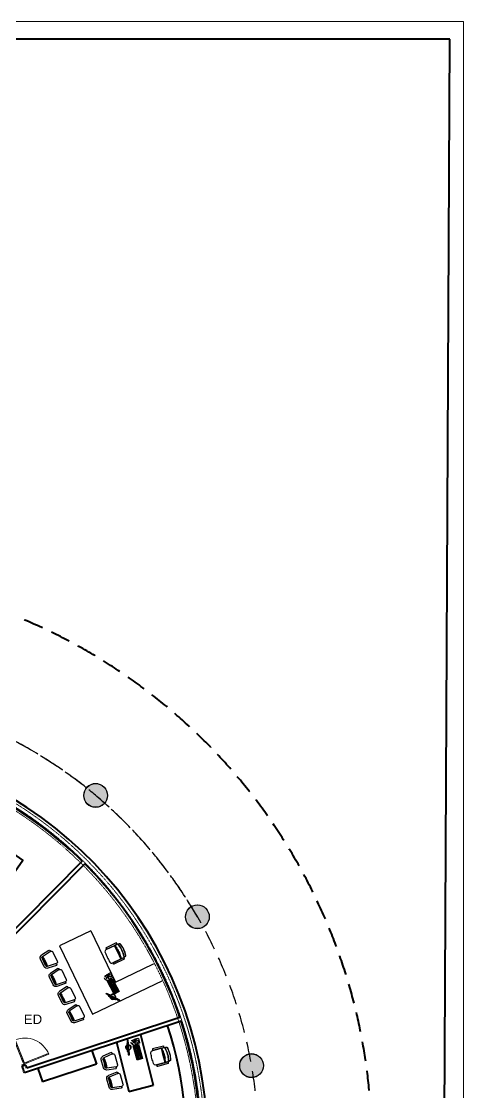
# Model space of a CAD drawing. Header units: inches. Extents: x 150067 to 167379, y -92057 to -49035.
# Drawn here: x 165980 to 167379, y -64772 to -61385 of the extents above; entities that cross this region are included whole.
import ezdxf

# ---------------------------------------------------------------- set-up
doc = ezdxf.new("R2010")
doc.units = ezdxf.units.IN
doc.header["$LTSCALE"] = 0.1
doc.header["$MEASUREMENT"] = 0
doc.linetypes.add('DASHED2', pattern=[0.375, 0.25, -0.125])
doc.linetypes.add('HIDDEN', pattern=[0.375, 0.25, -0.125])
for name, color, linetype, lineweight in [('_FURNITURE2', 30, 'Continuous', 25), ('BOR', 200, 'Continuous', 40), ('BOR1', 230, 'Continuous', 15), ('Layer4', 10, 'Continuous', 25), ('Plastered Wall', 1, 'Continuous', 0), ('thin ha', 253, 'Continuous', 5), ('wall', 6, 'Continuous', 40), ('win', 102, 'Continuous', 20)]:
    doc.layers.add(name, color=color, linetype=linetype, lineweight=lineweight)
doc.layers.add('Doors & windows', color=232, linetype='Continuous')
doc.styles.add('1MM', font='arial.ttf', dxfattribs={"height": 1000})

# ---------------------------------------------------------------- blocks, each defined once
blk = doc.blocks.new('chair')
at = {"layer": '_FURNITURE2', "color": 8}
for p, q in [((7.9, 23.5), (37.6, 23.6)), ((37.1, 23.1), (37.2, 0.1)), ((37.1, 23.1), (37.3, -22.9)), ((37.2, 0.1), (37.3, -22.9)), ((39.7, 23.6), (37.6, 23.6)), ((37.8, -23.4), (8, -23.5)), ((37.8, -23.4), (39.8, -23.4))]:
    blk.add_line(p, q, dxfattribs=at)
for points in [[(37.8, -23.4, -0.414214), (37.3, -22.9), (37.2, 0.1), (37.1, 23.1, -0.414214), (37.6, 23.6), (7.9, 23.5, 0.419548), (0.7, 16.2, 0.022912), (0, 0, 0.022912), (0.8, -16.2, 0.419548), (8, -23.5)], [(8.9, 27.7), (8.9, 24.3, 0.414214), (9.7, 23.5), (45.1, 23.7, 0.414214), (45.9, 24.5), (45.9, 27.9, 0.414214), (45.1, 28.7), (9.7, 28.5, 0.414214)], [(52.4, -21.9, -0.077586), (50.8, -21.6, -0.283971), (49.1, -20.2, -0.119234), (49.1, -19.8, 0.061068), (51.5, 0.2, 0.061068), (49, 20.1, -0.119234), (49, 20.6, -0.283971), (50.6, 22, -0.077586), (52.3, 22.2, 0.081923), (41.8, 23.6), (39.7, 23.6, 0.281832), (38.6, 21.8, 0.029927), (39.1, 16.7, -0.051852), (40.9, 0.1, -0.051852), (39.2, -16.4, 0.029927), (38.7, -21.6, 0.281832), (39.8, -23.4), (42, -23.4, 0.081807)], [(55.6, -20, 0.060704), (58, 0.2, 0.060704), (55.5, 20.4, 0.260235), (54.3, 21.8, 0.174496), (50.6, 22, 0.168162), (49.5, 21.3, 0.174383), (49, 20.1, -0.061068), (51.5, 0.2, -0.061068), (49.1, -19.8, 0.174383), (49.6, -21, 0.168162), (50.8, -21.6, 0.077586), (52.4, -21.9, 0.095616), (54.4, -21.5, 0.260235)], [(9.1, -27.7), (9.1, -24.3, -0.414214), (9.9, -23.5), (45.3, -23.3, -0.414214), (46.1, -24.1), (46.1, -27.5, -0.414214), (45.3, -28.3), (9.9, -28.5, -0.414214)]]:
    blk.add_lwpolyline(points, format="xyb", close=True, dxfattribs=at)
for centre, radius, start, end in [((176.8, 0.6), 176.8, 174.9426, 180.1927), ((176.8, 0.6), 176.8, 180.1924, 185.4425), ((7.9, 16.3), 7.19, 90.1926, 181.2342), ((37.6, 23.1), 0.5, 90.1926, 180.1926), ((37.6, 23.1), 0.5, 90.1926, 180.1926), ((41.3, 21.4), 2.81, 125.9737, 198.9777), ((40.6, 21.9), 2, 117.2343, 180.1926), ((94.1, 23.8), 55.6, 183.4433, 194.0328), ((43.6, -337.2), 360.9, 89.7595, 90.6257), ((-36.1, -0.1), 77.1, 355.7818, 7.7602), ((40.7, -16.9), 40.8, 73.5597, 83.8214), ((52.7, 19.2), 3.03, 23.05, 97.5606), ((-26.2, -0.1), 84.2, 10.1638, 14.0877), ((-26.2, -0.1), 84.2, 359.0156, 10.1638), ((8, -16.3), 7.19, 179.1509, 270.1926), ((37.8, -22.9), 0.5, 180.1926, 270.1926), ((37.8, -22.9), 0.5, 180.1926, 270.1926), ((75.6, -22.6), 36.8, 168.6979, 178.212), ((40.7, -21.6), 2, 175.7302, 243.1508), ((40.7, -21.6), 2, 180.1926, 243.1508), ((-39.6, 0.1), 80.6, 348.924, 355.8165), ((40.4, 491.2), 514.6, 269.9303, 270.4548), ((41.5, 15.4), 38.9, 274.4404, 282.2115), ((42.7, 9.1), 32.5, 282.5804, 287.4737), ((52.9, -19.1), 2.85, 259.9826, 340.177), ((-26.2, -0.1), 84.2, 346.2974, 350.853), ((-26.2, -0.1), 84.2, 350.853, 359.0159)]:
    blk.add_arc(centre, radius, start, end, dxfattribs=at)
blk = doc.blocks.new('v chair')
at = {"layer": '_FURNITURE2', "color": 8}
for p, q in [((-16, 0), (16, 0)), ((-26.5, -8.6), (-22.8, -36.7)), ((-21.4, -6.2), (-17.3, -35.9)), ((21.4, -6.2), (17.3, -35.9)), ((26.5, -8.6), (22.8, -36.7)), ((17, -36.9), (-17, -36.9)), ((-13.4, -39.3), (2.3, -39.3)), ((13.4, -44.9), (-13.4, -44.9)), ((13.4, -39.3), (2.3, -39.3))]:
    blk.add_line(p, q, dxfattribs=at)
at = {"layer": '_FURNITURE2', "color": 8, "extrusion": (0, 0, -1)}
for centre, major_axis, start_param, end_param in [((-16, -5.4), (-3.85, 3.85), 5.360132, 7.068583), ((16, -5.4), (-3.85, 3.85), 0.785398, 2.493849), ((-23.8, -8.4), (1.91, 1.91), 3.864547, 6.793274), ((0, -127.3), (-93.3, 0), 1.385572, 1.755988), ((23.8, -8.4), (-1.91, 1.91), 5.773097, 8.701823), ((-13.4, -35.4), (6.72, 6.72), 2.356194, 3.789336), ((-13.4, -35.4), (-2.75, 2.75), 3.926991, 5.360132), ((13.4, -35.4), (2.75, 2.75), 0.923053, 2.356194), ((13.4, -35.4), (-6.72, 6.72), 2.493849, 3.926991)]:
    blk.add_ellipse(centre, major_axis=major_axis, ratio=1, start_param=start_param, end_param=end_param, dxfattribs=at)
blk = doc.blocks.new('KM')
at = {"layer": '_FURNITURE2', "color": 8}
for p, q in [((2, 22.2), (2, -6.3)), ((4, 22.2), (2, 22.2)), ((4, -6.3), (4, 22.2)), ((5, -6.3), (5, 22.2)), ((16.5, 22.2), (5, 22.2)), ((9, 21.2), (9, -5.3)), ((13, 21.2), (13, -5.3)), ((16.5, -6.3), (16.5, 22.2)), ((-1.9, -29.3), (2.8, -25.5)), ((4, -6.3), (2, -6.3)), ((4, -7.5), (2, -7.5)), ((2, -7.5), (2, -13.3)), ((2, -11.4), (4, -11.4)), ((4, -13.3), (2, -13.3)), ((4, -14.5), (2, -14.5)), ((2, -14.5), (2, -22.2)), ((2, -20.2), (4, -20.2)), ((2, -22.2), (4, -22.2)), ((2.9, -24), (2.6, -23.7)), ((4, -13.3), (4, -7.5)), ((4, -22.2), (4, -14.5)), ((16.5, -6.3), (5, -6.3)), ((5, -13.3), (5, -7.5)), ((9, -7.5), (5, -7.5)), ((9, -13.3), (5, -13.3)), ((16.5, -14.5), (5, -14.5)), ((5, -22.2), (5, -14.5)), ((5, -22.2), (16.5, -22.2)), ((7.7, -40.7), (7.7, -27.3)), ((9, -13.3), (9, -7.5)), ((9, -14.5), (9, -22.2)), ((20.7, -25.8), (9.2, -25.8)), ((9.7, -34.7), (12.2, -33.4)), ((11.8, -33.6), (14.2, -38.1)), ((12.5, -9.4), (14.5, -9.4)), ((12.5, -11.4), (12.5, -9.4)), ((12.5, -11.4), (14.5, -11.4)), ((13, -14.5), (13, -22.2)), ((14.5, -9.4), (14.5, -7.5)), ((16.5, -7.5), (14.5, -7.5)), ((14.5, -9.4), (14.5, -11.4)), ((14.5, -13.3), (14.5, -11.4)), ((16.5, -13.3), (14.5, -13.3)), ((16.5, -13.3), (16.5, -7.5)), ((16.5, -22.2), (16.5, -14.5)), ((10.2, -38.2), (4.8, -40.8)), ((11.2, -39.4), (9.4, -36.1)), ((13.1, -36.7), (10.5, -38.1)), ((18.8, -36.1), (12.1, -39.7))]:
    blk.add_line(p, q, dxfattribs=at)
blk.add_lwpolyline([(18, 23.7), (0, 23.7), (0, -23.7), (18, -23.7)], close=True, dxfattribs=at)
blk.add_lwpolyline([(20.7, -25.8), (9.2, -25.8, 0.41419), (7.7, -27.3), (7.7, -40.7, 0.414237), (9.2, -42.2), (20.7, -42.2, 0.414201), (22.2, -40.7), (22.2, -27.3, 0.414186), (20.7, -25.8, 0.000044)], format="xyb", dxfattribs=at)
blk.add_lwpolyline([(10.5, -38.1), (10.3, -37.7), (10, -37.9), (10.4, -38.6), (10.7, -38.4)], dxfattribs=at)
for centre, radius, start, end in [((1.3, -33.2), 5, 129.1671, 218.6458), ((-1.4, -29.4), 1.57, 216.0928, 305.4806), ((-1.1, -35.2), 4.57, 290.3753, 82.153), ((2.2, -24.7), 1, 309.1691, 46.6117), ((7.5, -24.5), 10, 298.0259, 319.4709), ((17.4, -33), 3, 298.0291, 139.467), ((1, -40.2), 0.551, 153.7023, 239.2973), ((2.7, -38.6), 2.98, 226.0827, 312.9004), ((10.1, -35.8), 0.7, 118.0402, 207.9996), ((11.8, -39.1), 0.7, 207.9913, 298.0308)]:
    blk.add_arc(centre, radius, start, end, dxfattribs=at)
blk = doc.blocks.new('monitor')
at = {"layer": '_FURNITURE2', "color": 8}
blk.add_lwpolyline([(15.5, -1.7), (11.6, -4.2), (7.2, -4.2, -0.266228), (0, -8.3, -0.266228), (-7.2, -4.2), (-11.6, -4.2), (-15.5, -1.7), (-23.1, -1.7), (-23.1, 1.7), (-8.2, 1.7, -0.35482), (0, 8.3, -0.35482), (8.2, 1.7), (23.1, 1.7)], format="xyb", dxfattribs=at)
for points in [[(23.1, -1.7), (-23.1, -1.7), (-23.1, 1.7), (23.1, 1.7), (23.1, -1.7)], [(23.1, 1.7), (23.1, -1.7)], [(11.6, -4.2), (-11.6, -4.2)]]:
    blk.add_lwpolyline(points, dxfattribs=at)
for start, end in [(11.8573, 168.1427), (210.3681, 329.6319)]:
    blk.add_arc((0, 0), 8.33, start, end, dxfattribs=at)
blk = doc.blocks.new('Door 90')
at = {"layer": 'Doors & windows', "color": 7, "lineweight": 9, "ltscale": 24}
for p, q in [((-10.2, 86), (-10.2, 90)), ((0, 85), (-7, 85)), ((0, 90), (0, 85))]:
    blk.add_line(p, q, dxfattribs=at)
at = {"layer": 'Doors & windows', "color": 251, "lineweight": 9, "ltscale": 24}
for p, q in [((-10.2, 78.3), (-10.2, 11.7)), ((-7, 78.3), (-7, 11.7))]:
    blk.add_line(p, q, dxfattribs=at)
at = {"layer": 'Doors & windows', "color": 7, "lineweight": 9, "ltscale": 24}
for points in [[(-10.2, 90), (0, 90), (0, 85), (-7, 85), (-7, 86), (-10.2, 86), (-10.2, 90)], [(-85.4, 5), (-84.4, 5), (-84.4, 4), (-92, 4), (-92, 7.2), (-84.4, 7.2), (-84.4, 6.3), (-85.4, 6.3), (-85.4, 5)], [(-80.4, 6.2), (-85.4, 6.2), (-85.4, 5), (-80.4, 5)], [(-80.4, 6.2), (-80.4, 7.2), (-21.8, 7.2), (-21.8, 6.2)], [(-21.8, 5), (-21.8, 4), (-80.4, 4), (-80.4, 5)], [(-21.8, 5), (-16.8, 5), (-16.8, 6.2), (-21.8, 6.2)], [(-16.8, 5), (-17.8, 5), (-17.8, 4), (-10.2, 4), (-10.2, 7.2), (-17.8, 7.2), (-17.8, 6.3), (-16.8, 6.3), (-16.8, 5)], [(-10.2, 0), (0, 0), (0, 5), (-7, 5), (-7, 4), (-10.2, 4), (-10.2, 0)]]:
    blk.add_lwpolyline(points, dxfattribs=at)
at = {"layer": 'Doors & windows', "color": 251, "lineweight": 9, "ltscale": 24}
for points in [[(-9.2, 79.3), (-9.2, 78.3), (-10.2, 78.3), (-10.2, 85.9), (-7, 85.9), (-7, 78.3), (-7.9, 78.3), (-7.9, 79.3), (-9.2, 79.3)], [(-9.2, 74.3), (-10.2, 74.3), (-10.2, 15.7), (-9.2, 15.7)], [(-9.2, 74.3), (-9.2, 79.3), (-8, 79.3), (-8, 74.3)], [(-8, 15.7), (-7, 15.7), (-7, 74.3), (-8, 74.3)], [(-9.2, 10.7), (-9.2, 11.7), (-10.2, 11.7), (-10.2, 4.1), (-7, 4.1), (-7, 11.7), (-7.9, 11.7), (-7.9, 10.7), (-9.2, 10.7)], [(-8, 15.7), (-8, 10.7), (-9.2, 10.7), (-9.2, 15.7)]]:
    blk.add_lwpolyline(points, dxfattribs=at)
at = {"layer": 'Doors & windows', "color": 1, "lineweight": 9, "ltscale": 24}
blk.add_arc((-10.2, 4), 81.8, 90, 180, dxfattribs=at)
at = {"layer": 'Plastered Wall', "lineweight": 9, "ltscale": 24}
blk.add_line((-10.2, 4.1), (-10.2, 4), dxfattribs=at)
blk = doc.blocks.new('A$C35A45959')
at = {"layer": 'Doors & windows', "ltscale": 75, "xscale": 0.7777777777773736, "yscale": 0.7777777777773736, "zscale": 0.7777777777773736, "rotation": 270}
blk.add_blockref('Door 90', (0, 0), dxfattribs=at)

msp = doc.modelspace()

# ---------------------------------------------------------------- hatches: boundary and pattern name
at = {"layer": 'Layer4', "linetype": 'Continuous', "ltscale": 0.1}
h = msp.add_hatch(color=7, dxfattribs=at)
edge = h.paths.add_edge_path()
edge.add_arc((166214.86, -63832.32), 37.5, 0, 360)
h = msp.add_hatch(color=7, dxfattribs=at)
edge = h.paths.add_edge_path()
edge.add_arc((166536.88, -64216.09), 37.5, 0, 360)
h = msp.add_hatch(color=7, dxfattribs=at)
edge = h.paths.add_edge_path()
edge.add_arc((166708.22, -64686.85), 37.5, 0, 360)
at = {"layer": 'thin ha', "linetype": 'Continuous', "lineweight": 20, "ltscale": 0.1}
h = msp.add_hatch(color=2, dxfattribs=at)
edge = h.paths.add_edge_path()
edge.add_arc((166214.36, -63832.32), 38, 0, 360)
h = msp.add_hatch(color=2, dxfattribs=at)
edge = h.paths.add_edge_path()
edge.add_arc((166536.38, -64216.09), 38, 0, 360)
h = msp.add_hatch(color=2, dxfattribs=at)
edge = h.paths.add_edge_path()
edge.add_arc((166707.72, -64686.85), 38, 0, 360)

# ---------------------------------------------------------------- linework, layer by layer
for p, q in [((166200.03, -64260.52, 23680.78), (166100.95, -64308.32, 23680.78)), ((166200.03, -64260.52, 23680.78), (166278.23, -64422.65, 23680.78)), ((166100.95, -64308.32, 23680.78), (166205.23, -64524.48, 23680.78)), ((166278.23, -64422.65, 23680.78), (166396.2, -64365.74, 23680.78)), ((166396.2, -64365.74, 23680.78), (166400.86, -64363.34, 23680.78)), ((166205.23, -64524.48, 23680.78), (166427.13, -64417.44, 23680.78))]:
    msp.add_line(p, q)
at = {"layer": 'BOR', "elevation": 23680.86}
msp.add_lwpolyline([(167336.1, -61441.21), (151875.84, -61441.21), (151838.53, -68906.26), (167298.78, -68906.26)], close=True, dxfattribs=at)
at = {"layer": 'BOR1', "elevation": 23680.86}
msp.add_lwpolyline([(167379.16, -61384.68), (151819.31, -61384.68), (151819.31, -68924.04), (167379.16, -68924.04)], close=True, dxfattribs=at)
at = {"layer": 'Layer4', "color": 7, "linetype": 'Continuous', "ltscale": 0.1}
for centre in [(166214.86, -63832.32, 23680.86), (166536.88, -64216.09, 23680.86), (166708.22, -64686.85, 23680.86)]:
    msp.add_circle(centre, 37.5, dxfattribs=at)
at = {"layer": 'Layer4', "color": 1, "linetype": 'HIDDEN', "ltscale": 2500}
for start in [270, 30]:
    msp.add_arc((165287.63, -64937.34, 23680.86), 1442.5, start, 90, dxfattribs=at)
at = {"layer": 'thin ha', "color": 2, "linetype": 'Continuous', "lineweight": 20, "ltscale": 0.1}
for centre in [(166214.36, -63832.32, 23680.86), (166536.38, -64216.09, 23680.86), (166707.72, -64686.85, 23680.86)]:
    msp.add_circle(centre, 38, dxfattribs=at)
at = {"layer": 'wall'}
for p, q in [((166172.39, -64040.24, 23680.78), (165813.23, -64402.34, 23680.78)), ((166180.91, -64048.69, 23680.78), (165821.75, -64410.79, 23680.78)), ((166485.32, -64545.82, 23680.78), (165989.64, -64709.53, 23680.78)), ((166481.56, -64534.43, 23680.78), (165997.28, -64694.37, 23680.78)), ((166357.06, -64587.95, 23680.78), (166397.28, -64748.93, 23680.78)), ((166281.1, -64613.04, 23680.78), (166319.88, -64768.27, 23680.78)), ((166203.29, -64638.97, 23680.78), (166217.41, -64681.7, 23680.78)), ((165994, -64684.92, 23680.78), (165982.69, -64688.93, 23680.78)), ((166032.37, -64695.42, 23680.78), (166046.49, -64738.15, 23680.78)), ((166217.41, -64681.7, 23680.78), (166046.49, -64738.15, 23680.78)), ((166319.88, -64768.27, 23680.78), (166397.28, -64748.93, 23680.78))]:
    msp.add_line(p, q, dxfattribs=at)
at = {"layer": 'wall', "elevation": 23680.78}
msp.add_lwpolyline([(165724.79, -63990.01), (165921.51, -64127.5), (165984.53, -64037.34), (165787.81, -63899.85)], close=True, dxfattribs=at)
for points in [[(165989.64, -64709.53, 0.007461), (165982.69, -64688.93, 0.007461)], [(165997.28, -64694.37, 0.0033761), (165994, -64684.92, 0.0033761)]]:
    msp.add_lwpolyline(points, format="xyb", dxfattribs=at)
at = {"layer": 'wall', "color": 252, "linetype": 'HIDDEN', "ltscale": 2500}
msp.add_arc((165287.63, -64936.09, 23680.86), 1801.25, 270, 90.33679, dxfattribs=at)
at = {"layer": 'wall'}
for radius, start, end in [(1272.5, 270.45027, 72.02234), (1250.5, 45.50881, 72.21681), (1250.5, 18.55209, 44.95899), (1205.5, 351.59536, 18.00226), (1250.5, 351.59536, 18.00226)]:
    msp.add_arc((165296.04, -64932.29, 23680.78), radius, start, end, dxfattribs=at)
at = {"layer": 'win', "linetype": 'DASHED2'}
for radius, start, end in [(1252.5, 270.45383, 71.75682), (1272.5, 270.45027, 71.74026), (1262.5, 270.45383, 71.74847)]:
    msp.add_arc((165287.63, -64937.34, 23680.86), radius, start, end, dxfattribs=at)

# ---------------------------------------------------------------- block references
at = {"layer": 'wall'}
for name, p, rotation in [('v chair', (166086.55, -64342.25, 23680.78), 296.2269347765726), ('chair', (166251.56, -64344.31, 23680.78), 25.53729451329228), ('v chair', (166114.82, -64399.64, 23680.78), 296.2269347765726), ('v chair', (166143.09, -64457.02, 23680.78), 296.2269347765726), ('monitor', (166269.09, -64469.52, 23680.78), 332.3524488401323), ('v chair', (166171.36, -64514.4, 23680.78), 296.2269347765726), ('v chair', (166279.62, -64668.76, 23680.78), 285.7786965978562), ('v chair', (166297.01, -64730.32, 23680.78), 285.7786965978562)]:
    msp.add_blockref(name, p, dxfattribs=dict(at, rotation=rotation))
at = {"layer": 'wall', "xscale": -1}
for name, p, rotation in [('KM', (166262.34, -64440.16, 23680.78), 207.5321045401632), ('monitor', (166318.26, -64629.28, 23680.78), 274.281682030308), ('KM', (166339.62, -64646.61, 23680.78), 195.2831448302728), ('chair', (166393.13, -64664.23, 23680.78), 195.6386391271765)]:
    msp.add_blockref(name, p, dxfattribs=dict(at, rotation=rotation))
at = {"layer": 'wall', "xscale": -1.285714285714903, "yscale": 1.285714285714903, "zscale": 1.285714285714903, "rotation": 291.8922203142895}
msp.add_blockref('A$C35A45959', (165982.69, -64688.93, 23680.78), dxfattribs=at)

# ---------------------------------------------------------------- texts
at = {"layer": 'Layer4', "color": 0, "insert": (165987.46, -64525.22, 23680.78), "char_height": 30, "attachment_point": 1, "style": '1MM'}
msp.add_mtext_dynamic_manual_height_columns('ED', width=7.1063, gutter_width=10, heights=[-30], dxfattribs=at)

doc.saveas('drawing.dxf')
